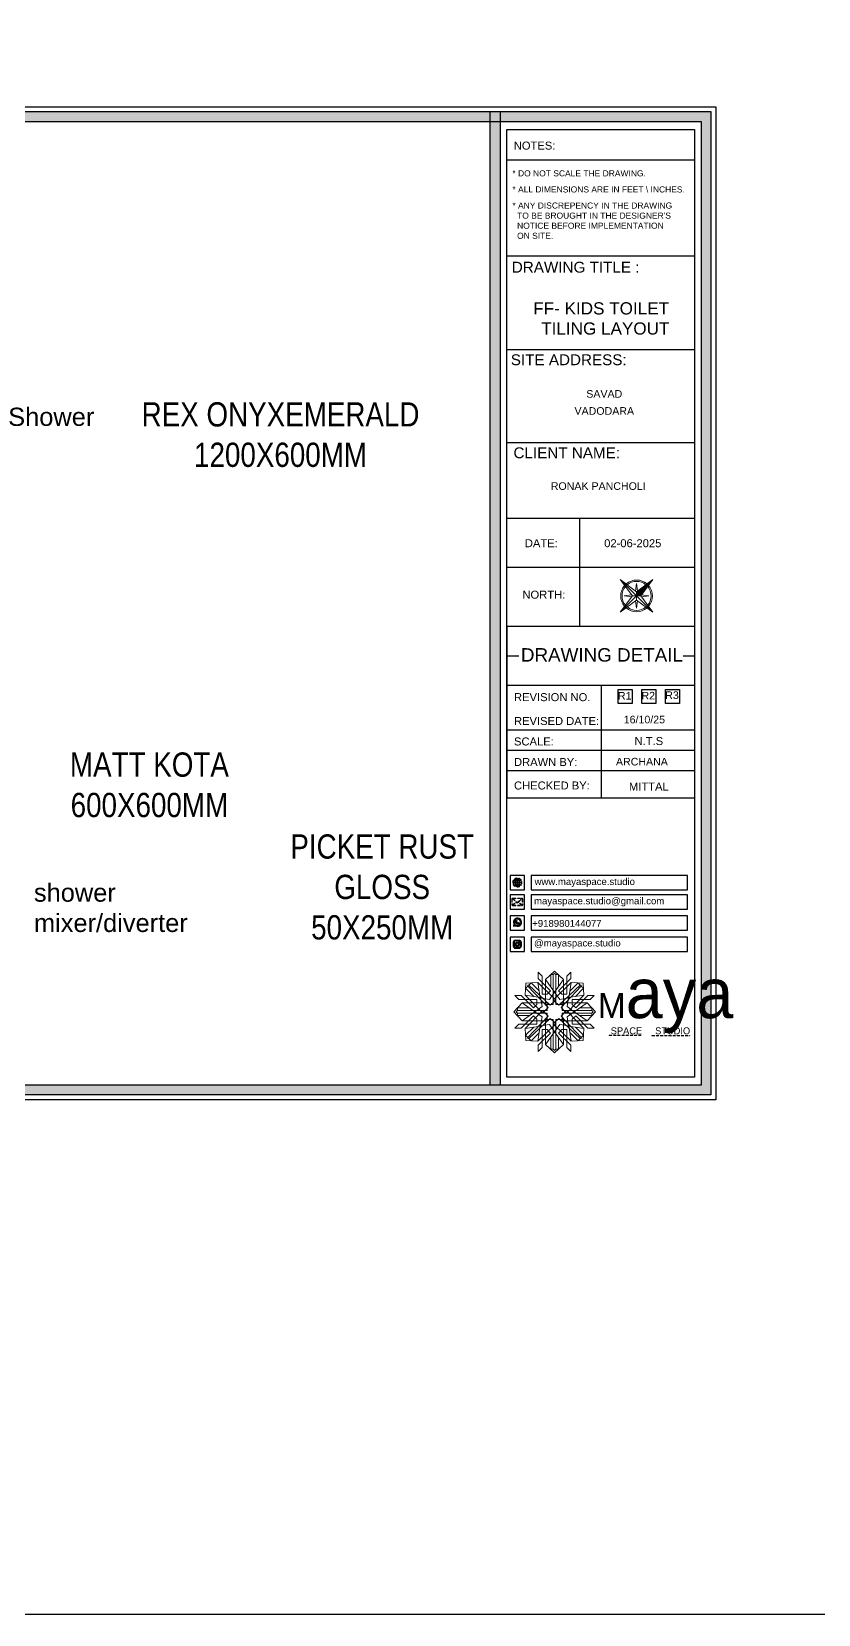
# Model space of a CAD drawing. Header units: millimetres. Extents: x 56222 to 3066687, y -650199 to -121287.
# Drawn here: x 149072.8 to 149202.5, y -183638 to -183376.8 of the extents above; entities that cross this region are included whole.
import ezdxf
from ezdxf.enums import TextEntityAlignment as Align

# ---------------------------------------------------------------- set-up
doc = ezdxf.new("R2010")
doc.units = ezdxf.units.MM
doc.header["$MEASUREMENT"] = 0
doc.linetypes.add('DASHEDX2', pattern=[1.5, 1, -0.5])
for name, color, linetype, lineweight in [('Dimension', 10, 'DASHEDX2', 20), ('FIRST FLOOR ( TEXT )', 7, 'Continuous', 9), ('LABALLING', 1, 'Continuous', 25), ('NAME PLATE', 7, 'Continuous', 25), ('title block', 7, 'Continuous', 9), ('XX~SLAB ( BEAM )~ ( DIM )', 7, 'Continuous', 9)]:
    doc.layers.add(name, color=color, linetype=linetype, lineweight=lineweight)
doc.styles.add('Arial', font='arial.ttf')
doc.styles.add('KATHA', font='swissc.ttf')
doc.styles.get("Standard").update_dxf_attribs({"font": 'arial.ttf', "height": 6})

# ---------------------------------------------------------------- blocks, each defined once
blk = doc.blocks.new('FSFSF')
at = {"color": 42, "lineweight": 5, "true_color": 0xe0ac11}
for p, q in [((28600.03, 143.51), (28600.03, 140.16)), ((28602.15, 141.41), (28600.03, 143.51)), ((28603.86, 139.69), (28608.58, 144.08)), ((28607.9, 142.22), (28606.58, 142.22)), ((28606.58, 142.22), (28606.58, 135.84)), ((28607.9, 142.22), (28608.58, 142.85)), ((28607.9, 142.22), (28607.9, 126.58)), ((28613.31, 139.69), (28608.58, 144.08)), ((28609.27, 142.22), (28608.59, 142.85)), ((28609.27, 142.22), (28609.27, 126.58)), ((28609.27, 142.22), (28610.59, 142.22)), ((28610.59, 142.22), (28610.59, 135.84)), ((28615.02, 141.41), (28617.14, 143.51)), ((28617.14, 143.51), (28617.14, 140.16)), ((28593.19, 131.45), (28593.54, 137.71)), ((28593.39, 135), (28594.56, 136.12)), ((28593.39, 135), (28597.6, 130.78)), ((28599.8, 138.06), (28593.54, 137.71)), ((28595.12, 136.69), (28594.53, 136.69)), ((28594.56, 136.12), (28594.56, 136.71)), ((28605.17, 124.98), (28594.56, 136.12)), ((28596.24, 137.86), (28595.12, 136.69)), ((28606.27, 126.08), (28595.12, 136.69)), ((28596.24, 137.86), (28600.47, 133.65)), ((28601.03, 130), (28599.8, 138.06)), ((28599.8, 138.05), (28608.58, 129.56)), ((28606.47, 133.76), (28600.03, 140.16)), ((28602.15, 141.41), (28602.15, 131.95)), ((28603.86, 126.58), (28603.86, 139.69)), ((28603.86, 139.69), (28608.58, 133.02)), ((28606.47, 133.76), (28604.75, 131.95)), ((28613.31, 139.69), (28608.59, 133.02)), ((28617.37, 138.05), (28608.59, 129.56)), ((28610.7, 133.76), (28617.14, 140.16)), ((28610.7, 133.76), (28612.42, 131.95)), ((28610.9, 126.08), (28622.05, 136.69)), ((28612.02, 124.98), (28622.62, 136.12)), ((28613.31, 126.58), (28613.31, 139.69)), ((28615.02, 141.41), (28615.02, 131.95)), ((28616.14, 130), (28617.37, 138.06)), ((28620.93, 137.86), (28616.7, 133.65)), ((28617.37, 138.06), (28623.63, 137.71)), ((28623.8, 135), (28619.59, 130.78)), ((28620.93, 137.86), (28622.05, 136.69)), ((28622.05, 136.69), (28622.64, 136.69)), ((28622.62, 136.12), (28622.62, 136.71)), ((28623.8, 135), (28622.62, 136.12)), ((28624, 131.45), (28623.65, 137.71)), ((28591.56, 127.39), (28587.17, 122.66)), ((28587.73, 131.22), (28591.08, 131.22)), ((28589.84, 129.1), (28587.73, 131.22)), ((28589.84, 129.1), (28599.29, 129.1)), ((28597.49, 124.78), (28591.08, 131.22)), ((28604.66, 127.39), (28591.56, 127.39)), ((28591.56, 127.39), (28598.23, 122.67)), ((28593.19, 131.45), (28601.69, 122.67)), ((28601.25, 130.22), (28593.19, 131.45)), ((28597.49, 124.78), (28599.29, 126.5)), ((28602.07, 125.39), (28598.23, 122.67)), ((28599.29, 126.5), (28599.29, 129.1)), ((28605.86, 129.18), (28601.03, 130)), ((28602.07, 125.39), (28601.25, 130.22)), ((28604.75, 131.95), (28602.15, 131.95)), ((28605.17, 124.98), (28602.97, 122.67)), ((28603.68, 126.54), (28603.68, 127.39)), ((28604.66, 126.54), (28603.68, 126.54)), ((28604.71, 127.57), (28603.86, 127.57)), ((28607.9, 126.58), (28603.86, 126.58)), ((28604.66, 123.35), (28604.66, 127.39)), ((28604.7, 126.58), (28604.71, 127.57)), ((28605.86, 129.18), (28608.58, 133.02)), ((28606.27, 126.08), (28608.58, 128.27)), ((28607.9, 128.92), (28608.58, 129.56)), ((28607.9, 128.92), (28608.58, 128.27)), ((28611.31, 129.18), (28608.59, 133.02)), ((28609.27, 128.92), (28608.59, 129.56)), ((28609.27, 128.92), (28608.59, 128.27)), ((28610.9, 126.08), (28608.59, 128.27)), ((28609.27, 126.58), (28613.31, 126.58)), ((28611.31, 129.18), (28616.14, 130)), ((28612.02, 124.98), (28614.21, 122.67)), ((28612.42, 131.95), (28615.02, 131.95)), ((28612.46, 126.58), (28612.46, 127.57)), ((28612.46, 127.57), (28613.31, 127.57)), ((28612.52, 123.35), (28612.52, 127.39)), ((28612.52, 127.39), (28625.63, 127.39)), ((28612.52, 126.54), (28613.51, 126.54)), ((28613.51, 126.54), (28613.51, 127.39)), ((28615.12, 125.39), (28615.94, 130.22)), ((28615.12, 125.39), (28618.96, 122.67)), ((28623.99, 131.45), (28615.5, 122.67)), ((28615.94, 130.22), (28624, 131.45)), ((28627.34, 129.1), (28617.89, 129.1)), ((28617.89, 126.5), (28617.89, 129.1)), ((28619.7, 124.78), (28617.89, 126.5)), ((28625.63, 127.39), (28618.96, 122.67)), ((28619.7, 124.78), (28626.1, 131.22)), ((28625.63, 127.39), (28630.02, 122.66)), ((28629.45, 131.22), (28626.1, 131.22)), ((28627.34, 129.1), (28629.45, 131.22)), ((28591.56, 117.94), (28587.17, 122.66)), ((28589.03, 123.35), (28588.4, 122.67)), ((28589.03, 121.98), (28588.4, 122.65)), ((28589.03, 123.35), (28589.03, 124.67)), ((28589.03, 124.67), (28595.4, 124.67)), ((28589.03, 123.35), (28604.66, 123.35)), ((28589.03, 121.98), (28604.66, 121.98)), ((28589.03, 121.98), (28589.03, 120.66)), ((28589.03, 120.66), (28595.4, 120.66)), ((28597.49, 120.54), (28591.08, 114.11)), ((28591.56, 117.94), (28598.23, 122.65)), ((28604.66, 117.94), (28591.56, 117.94)), ((28593.19, 113.88), (28601.69, 122.65)), ((28605.17, 120.35), (28594.56, 109.2)), ((28606.27, 119.15), (28595.12, 108.54)), ((28597.49, 120.54), (28599.29, 118.83)), ((28602.07, 119.94), (28598.23, 122.65)), ((28599.29, 118.83), (28599.29, 116.23)), ((28602.07, 119.94), (28601.25, 115.1)), ((28602.33, 123.35), (28601.69, 122.67)), ((28602.33, 121.98), (28601.69, 122.65)), ((28602.33, 123.35), (28602.97, 122.67)), ((28602.33, 121.98), (28602.97, 122.65)), ((28605.17, 120.35), (28602.97, 122.65)), ((28604.66, 118.78), (28603.68, 118.78)), ((28603.68, 118.78), (28603.68, 117.94)), ((28607.9, 118.65), (28603.86, 118.65)), ((28603.86, 118.65), (28603.86, 105.54)), ((28604.71, 117.66), (28603.86, 117.66)), ((28604.66, 121.98), (28604.66, 117.94)), ((28604.7, 118.65), (28604.71, 117.66)), ((28606.27, 119.15), (28608.58, 116.96)), ((28607.9, 103.01), (28607.9, 118.65)), ((28607.9, 116.31), (28608.58, 116.96)), ((28610.9, 119.15), (28608.59, 116.96)), ((28609.27, 116.31), (28608.59, 116.96)), ((28609.27, 118.65), (28613.31, 118.65)), ((28609.27, 103.01), (28609.27, 118.65)), ((28610.9, 119.15), (28622.05, 108.54)), ((28612.02, 120.35), (28614.21, 122.65)), ((28612.02, 120.35), (28622.62, 109.2)), ((28612.46, 118.65), (28612.46, 117.66)), ((28612.46, 117.66), (28613.31, 117.66)), ((28628.16, 123.35), (28612.52, 123.35)), ((28612.52, 121.98), (28612.52, 117.94)), ((28628.16, 121.98), (28612.52, 121.98)), ((28612.52, 118.78), (28613.51, 118.78)), ((28612.52, 117.94), (28625.63, 117.94)), ((28613.31, 118.65), (28613.31, 105.54)), ((28613.51, 118.78), (28613.51, 117.94)), ((28614.85, 123.35), (28614.21, 122.67)), ((28614.85, 121.98), (28614.21, 122.65)), ((28614.85, 123.35), (28615.5, 122.67)), ((28614.85, 121.98), (28615.5, 122.65)), ((28615.12, 119.94), (28618.96, 122.65)), ((28615.12, 119.94), (28615.94, 115.1)), ((28623.99, 113.88), (28615.5, 122.65)), ((28619.7, 120.54), (28617.89, 118.83)), ((28617.89, 118.83), (28617.89, 116.23)), ((28625.63, 117.94), (28618.96, 122.65)), ((28619.7, 120.54), (28626.1, 114.11)), ((28628.16, 124.67), (28621.78, 124.67)), ((28628.16, 120.66), (28621.78, 120.66)), ((28625.63, 117.94), (28630.02, 122.66)), ((28628.16, 123.35), (28628.16, 124.67)), ((28628.16, 123.35), (28628.78, 122.67)), ((28628.16, 121.98), (28628.78, 122.65)), ((28628.16, 121.98), (28628.16, 120.66)), ((28589.84, 116.23), (28587.73, 114.11)), ((28587.73, 114.11), (28591.08, 114.11)), ((28589.84, 116.23), (28599.29, 116.23)), ((28601.25, 115.1), (28593.19, 113.87)), ((28593.19, 113.87), (28593.54, 107.62)), ((28593.39, 110.32), (28597.6, 114.55)), ((28593.39, 110.32), (28594.56, 109.2)), ((28595.12, 108.54), (28594.53, 108.54)), ((28594.56, 109.2), (28594.56, 108.61)), ((28596.24, 107.37), (28595.12, 108.54)), ((28596.24, 107.37), (28600.47, 111.58)), ((28599.8, 107.17), (28608.58, 115.67)), ((28601.03, 115.23), (28599.8, 107.17)), ((28606.47, 111.47), (28600.03, 105.07)), ((28605.86, 116.05), (28601.03, 115.23)), ((28602.15, 103.82), (28602.15, 113.27)), ((28604.75, 113.27), (28602.15, 113.27)), ((28603.86, 105.54), (28608.58, 112.21)), ((28606.47, 111.47), (28604.75, 113.27)), ((28605.86, 116.05), (28608.58, 112.21)), ((28606.58, 103.01), (28606.58, 109.38)), ((28607.9, 116.31), (28608.58, 115.67)), ((28609.27, 116.31), (28608.59, 115.67)), ((28611.31, 116.05), (28608.59, 112.21)), ((28617.37, 107.17), (28608.59, 115.67)), ((28613.31, 105.54), (28608.59, 112.21)), ((28610.59, 103.01), (28610.59, 109.38)), ((28610.7, 111.47), (28612.42, 113.27)), ((28610.7, 111.47), (28617.14, 105.07)), ((28611.31, 116.05), (28616.14, 115.23)), ((28612.42, 113.27), (28615.02, 113.27)), ((28615.02, 103.82), (28615.02, 113.27)), ((28615.94, 115.1), (28624, 113.87)), ((28616.14, 115.23), (28617.37, 107.17)), ((28620.93, 107.37), (28616.7, 111.58)), ((28627.34, 116.23), (28617.89, 116.23)), ((28623.8, 110.32), (28619.59, 114.55)), ((28620.93, 107.37), (28622.05, 108.54)), ((28622.05, 108.54), (28622.64, 108.54)), ((28623.8, 110.32), (28622.62, 109.2)), ((28622.62, 109.2), (28622.62, 108.61)), ((28624, 113.87), (28623.65, 107.62)), ((28629.45, 114.11), (28626.1, 114.11)), ((28627.34, 116.23), (28629.45, 114.11)), ((28599.8, 107.17), (28593.54, 107.52)), ((28600.03, 101.71), (28600.03, 105.07)), ((28602.15, 103.82), (28600.03, 101.71)), ((28603.86, 105.54), (28608.58, 101.15)), ((28607.9, 103.01), (28606.58, 103.01)), ((28607.9, 103.01), (28608.58, 102.38)), ((28613.31, 105.54), (28608.58, 101.15)), ((28609.27, 103.01), (28608.59, 102.38)), ((28609.27, 103.01), (28610.59, 103.01)), ((28615.02, 103.82), (28617.14, 101.71)), ((28617.14, 101.71), (28617.14, 105.07)), ((28617.37, 107.17), (28623.63, 107.52))]:
    blk.add_line(p, q, dxfattribs=at)
blk = doc.blocks.new('hgwg')
at = {"layer": 'Dimension', "true_color": 0xd39e00}
h = blk.add_hatch(color=42, dxfattribs=at)
h.dxf.hatch_style = 1
h.paths.add_polyline_path([(27505.71, 45.05), (27494.27, 45.05), (27494.27, 44.9), (27505.71, 44.9)])
h = blk.add_hatch(color=42, dxfattribs=at)
h.dxf.hatch_style = 1
h.paths.add_polyline_path([(27523.3, 44.9), (27509.68, 44.9), (27509.68, 44.75), (27523.3, 44.75)])
at = {"layer": 'Dimension', "color": 42, "true_color": 0xd39e00}
for p, q in [((27494.27, 45.05), (27505.71, 45.05)), ((27494.27, 44.9), (27494.27, 45.05)), ((27494.27, 44.9), (27505.71, 44.9)), ((27505.71, 45.05), (27505.71, 44.9)), ((27509.68, 44.9), (27523.3, 44.9)), ((27509.68, 44.9), (27509.68, 44.75)), ((27509.68, 44.75), (27523.3, 44.75)), ((27523.3, 44.75), (27523.3, 44.9))]:
    blk.add_line(p, q, dxfattribs=at)
at = {"layer": 'Dimension', "color": 42, "true_color": 0xd39e00, "attachment_point": 1}
for s, width, insert, char_height in [('{\\fCinzel|b0|i0|c0|p2;\\H1.5x;M\\fAmsterdam One|b0|i0|c0|p2;\\H2x;aya}', 85.3277, (27490.17, 69.17), 6), ('{\\fCinzel|b0|i0|c0|p2;SPACE     STUDIO}', 66.129, (27494.83, 47.86), 2.5)]:
    blk.add_mtext_dynamic_manual_height_columns(s, width=width, gutter_width=30, heights=[0], dxfattribs=dict(at, insert=insert, char_height=char_height))
blk = doc.blocks.new('QEGW4TG')
at = {"layer": 'Dimension', "true_color": 0x000000}
h = blk.add_hatch(color=18, dxfattribs=at)
h.dxf.hatch_style = 1
h.paths.add_polyline_path([(2.69, 1.93, 0.170513), (2.95, 1.97, 0.190337), (3.11, 2.18, 0.316231), (3.07, 2.28), (2.79, 2.37, 0.273721), (2.69, 2.34, 0.040749), (2.63, 2.27, -0.441282), (2.53, 2.25, -0.11828), (2.06, 2.64, -0.441282), (2.07, 2.74, 0.040749), (2.13, 2.81, 0.290083), (2.14, 2.92), (2.01, 3.18, 0.316231), (1.91, 3.2, 0.190337), (1.73, 3, 0.170513), (1.72, 2.74, 0.252784)], flags=0)
h.paths.add_polyline_path([(1.19, 1.98), (1.03, 1.3, 0.550912), (1.11, 1.23), (1.75, 1.39, 6.344125)])
h.paths.add_polyline_path([(1.81, 1.7), (1.4, 1.6), (1.5, 2.03, -9.071339)], flags=16)
h.paths.add_polyline_path([(3.11, 2.16, -0.17811), (2.95, 1.97, -0.170513), (2.69, 1.93, -0.252784), (1.72, 2.74, -0.170513), (1.73, 3, -0.17811), (1.89, 3.19, -0.370089), (2.01, 3.18), (2.14, 2.92, -0.307185), (2.13, 2.8, -0.041087), (2.06, 2.73, 0.321676), (2.05, 2.65, 0.126524), (2.55, 2.24, 0.312216), (2.62, 2.26, -0.041087), (2.68, 2.34, -0.290673), (2.79, 2.37), (3.07, 2.28, -0.370089)], flags=0)
h = blk.add_hatch(color=18, dxfattribs=at)
h.dxf.hatch_style = 1
h.paths.add_polyline_path([(2.79, 2.37, 0.273721), (2.69, 2.34, 0.040749), (2.63, 2.27, -0.441282), (2.53, 2.25, -0.11828), (2.06, 2.64, -0.441282), (2.07, 2.74, 0.040749), (2.13, 2.81, 0.290083), (2.14, 2.92), (2.01, 3.18, 0.316231), (1.91, 3.2, 0.190337), (1.73, 3, 0.170513), (1.72, 2.74, 0.252784), (2.69, 1.93, 0.170513), (2.95, 1.97, 0.190337), (3.11, 2.18, 0.316231), (3.07, 2.28)])
for p, q in [((1.19, 1.98), (1.03, 1.3)), ((1.1, 1.23), (1.75, 1.39)), ((1.5, 2.03), (1.4, 1.6)), ((1.4, 1.6), (1.81, 1.7)), ((2.01, 3.18), (2.14, 2.92)), ((3.07, 2.28), (2.8, 2.36))]:
    blk.add_line(p, q)
blk.add_lwpolyline([(0, 0), (4.68, 0), (4.68, 4.68), (0, 4.68)], close=True)
for centre, radius, start, end in [((1.09, 1.29), 0.0598, 164.8483, 282.1458), ((2.39, 2.56), 1.34, 241.4727, 205.6422), ((2.39, 2.56), 1.04, 235.9962, 210.8333), ((2.09, 2.87), 0.39, 159.7007, 198.4072), ((2.96, 3.23), 1.33, 201.4218, 258.1669), ((2.07, 2.87), 0.364, 118.9685, 159.3648), ((1.94, 3.12), 0.0896, 41.8985, 123.1344), ((2.11, 2.68), 0.066, 135.9932, 224.8892), ((1.67, 3.16), 0.586, 312.4617, 321.8728), ((3.12, 3.42), 1.31, 216.5455, 243.5279), ((2.05, 2.87), 0.104, 320.3924, 28.6971), ((2.57, 2.3), 0.066, 234.2482, 323.1441), ((3.11, 1.94), 0.586, 137.2645, 146.6756), ((2.76, 2.27), 0.104, 70.4402, 138.745), ((2.75, 2.31), 0.39, 260.7301, 299.4366), ((2.76, 2.29), 0.364, 299.7725, 340.1688), ((3.03, 2.2), 0.0896, 336.0029, 57.2388)]:
    blk.add_arc(centre, radius, start, end)
blk = doc.blocks.new('ASGERG')
at = {"layer": 'Dimension', "true_color": 0x000000}
h = blk.add_hatch(color=18, dxfattribs=at)
h.dxf.hatch_style = 1
h.paths.add_polyline_path([(0.99, 1.7, 0.353872), (1.69, 1.03), (2.96, 1.03, 0.353872), (3.66, 1.7), (3.66, 2.99, 0.353872), (2.96, 3.67), (1.69, 3.67, 0.353872), (0.99, 2.99)])
h.paths.add_polyline_path([(1.27, 2.97, -0.353872), (1.72, 3.4), (2.94, 3.4, -0.353872), (3.38, 2.97), (3.38, 1.72, -0.353872), (2.94, 1.3), (1.72, 1.3, -0.353872), (1.27, 1.72)], flags=16)
h.paths.add_polyline_path([(3.02, 2.35, -1), (1.64, 2.35, -1)], flags=0)
h.paths.add_polyline_path([(2.74, 2.35, -1), (1.92, 2.35, -1)], flags=0)
h.paths.add_polyline_path([(2.86, 3.02, -1), (3.19, 3.02, -1)], flags=0)
h.paths.add_polyline_path([(1.64, 2.35, 1), (3.02, 2.35, 1)], flags=0)
h = blk.add_hatch(color=18, dxfattribs=at)
h.dxf.hatch_style = 1
h.paths.add_polyline_path([(1.64, 2.35, 1), (3.02, 2.35, 1)])
h.paths.add_polyline_path([(2.74, 2.35, -1), (1.92, 2.35, -1)], flags=16)
h = blk.add_hatch(color=18, dxfattribs=at)
h.dxf.hatch_style = 1
h.paths.add_polyline_path([(3.19, 3.02, 1), (2.86, 3.02, 1)])
for p, q in [((0.99, 2.99), (0.99, 1.7)), ((1.27, 2.97), (1.27, 1.72)), ((1.69, 3.67), (2.96, 3.67)), ((1.69, 1.03), (2.96, 1.03)), ((2.94, 3.4), (1.72, 3.4)), ((2.94, 1.3), (1.72, 1.3)), ((3.38, 2.97), (3.38, 1.72)), ((3.66, 2.99), (3.66, 1.7))]:
    blk.add_line(p, q)
blk.add_lwpolyline([(0, 0), (4.68, 0), (4.68, 4.68), (0, 4.68)], close=True)
for centre, radius in [((2.33, 2.35), 0.694), ((2.33, 2.35), 0.414), ((3.02, 3.02), 0.168)]:
    blk.add_circle(centre, radius)
for centre, radius, start, end in [((1.76, 2.89), 0.778, 94.8631, 172.8127), ((1.76, 1.8), 0.778, 187.1873, 265.1369), ((1.76, 2.91), 0.491, 94.8631, 172.8127), ((1.76, 1.78), 0.491, 187.1873, 265.1369), ((2.9, 2.91), 0.491, 7.1873, 85.1369), ((2.9, 1.78), 0.491, 274.8631, 352.8127), ((2.89, 2.89), 0.778, 7.1873, 85.1369), ((2.89, 1.8), 0.778, 274.8631, 352.8127)]:
    blk.add_arc(centre, radius, start, end)
blk = doc.blocks.new('ETYETE')
at = {"layer": 'Dimension', "true_color": 0x000000}
h = blk.add_hatch(color=18, dxfattribs=at)
h.dxf.hatch_style = 1
h.paths.add_polyline_path([(3.76, 1.14, 0.414214), (4.12, 1.5), (4.12, 3.29, 0.414214), (3.76, 3.65), (0.92, 3.65, 0.414214), (0.56, 3.29), (0.56, 1.5, 0.414214), (0.92, 1.14)])
h.paths.add_polyline_path([(2.61, 2.22), (3.92, 1.34, -0.198912), (3.76, 1.28), (0.92, 1.28, -0.198912), (0.76, 1.34), (2.08, 2.22), (2.34, 1.98)], flags=16)
h.paths.add_polyline_path([(2.34, 2.16), (0.89, 3.51, -0.028783), (0.92, 3.52), (3.76, 3.52, -0.028783), (3.79, 3.51)], flags=16)
h.paths.add_polyline_path([(2.71, 2.32), (3.92, 3.45, -0.202482), (3.99, 3.29), (3.99, 1.5, -0.043076), (3.98, 1.46)], flags=16)
h.paths.add_polyline_path([(1.98, 2.32), (0.7, 1.46, -0.043076), (0.7, 1.5), (0.7, 3.29, -0.202482), (0.76, 3.45)], flags=16)
blk.add_lwpolyline([(0, 0), (4.68, 0), (4.68, 4.68), (0, 4.68)], close=True)
at = {"layer": 'Dimension', "color": 18, "true_color": 0x000000}
for p, q in [((0.56, 3.29), (0.56, 1.5)), ((0.7, 3.29), (0.7, 1.5)), ((0.7, 1.46), (1.98, 2.32)), ((0.76, 3.45), (1.98, 2.32)), ((0.76, 1.34), (2.08, 2.22)), ((0.89, 3.51), (2.34, 2.16)), ((0.92, 3.65), (3.76, 3.65)), ((0.92, 3.52), (3.76, 3.52)), ((0.92, 1.28), (3.76, 1.28)), ((0.92, 1.14), (3.76, 1.14)), ((2.08, 2.22), (2.34, 1.98)), ((2.34, 2.16), (3.79, 3.51)), ((2.34, 1.98), (2.61, 2.22)), ((3.92, 1.34), (2.61, 2.22)), ((2.71, 2.32), (3.92, 3.45)), ((3.98, 1.46), (2.71, 2.32)), ((3.99, 3.29), (3.99, 1.5)), ((4.12, 3.29), (4.12, 1.5))]:
    blk.add_line(p, q, dxfattribs=at)
for centre, radius, start, end in [((0.92, 3.29), 0.358, 90, 180), ((0.92, 1.5), 0.358, 180, 270), ((0.92, 3.29), 0.224, 134.2136, 180), ((0.92, 1.5), 0.224, 180, 189.8662), ((0.92, 1.5), 0.224, 225, 270), ((0.92, 3.29), 0.224, 90, 96.5948), ((3.76, 3.29), 0.358, 0, 90), ((3.76, 3.29), 0.224, 83.4052, 90), ((3.76, 1.5), 0.358, 270, 0), ((3.76, 1.5), 0.224, 270, 315), ((3.76, 3.29), 0.224, 0, 45.7864), ((3.76, 1.5), 0.224, 350.1338, 0)]:
    blk.add_arc(centre, radius, start, end, dxfattribs=at)
blk = doc.blocks.new('DTGWEGEARG')
at = {"layer": 'Dimension', "true_color": 0x000000}
h = blk.add_hatch(color=18, dxfattribs=at)
h.dxf.hatch_style = 1
h.paths.add_polyline_path([(3.83, 2.34, 1), (0.85, 2.34, 1)])
h.paths.add_polyline_path([(2.51, 1.01, 0.105795), (2.96, 1.58, -0.055205), (3.3, 1.41, -0.169822)], flags=16)
h.paths.add_polyline_path([(2.41, 1.12), (2.41, 1.69, -0.058279), (2.81, 1.63, -0.103353)], flags=16)
h.paths.add_polyline_path([(2.26, 1.13, -0.101741), (1.87, 1.63, -0.057171), (2.26, 1.69)], flags=16)
h.paths.add_polyline_path([(2.17, 1.01, -0.169822), (1.38, 1.41, -0.055205), (1.72, 1.58, 0.105795)], flags=16)
h.paths.add_polyline_path([(3.02, 1.72, 0.081336), (3.13, 2.27), (3.68, 2.27, -0.152069), (3.4, 1.52, 0.05687)], flags=16)
h.paths.add_polyline_path([(2.87, 1.77, 0.061945), (2.41, 1.84), (2.41, 2.27), (2.98, 2.27, -0.081344)], flags=16)
h.paths.add_polyline_path([(2.26, 1.84, 0.060923), (1.8, 1.77, -0.081344), (1.7, 2.27), (2.26, 2.27)], flags=16)
h.paths.add_polyline_path([(1.66, 1.72, 0.05687), (1.28, 1.52, -0.152069), (1, 2.27), (1.55, 2.27, 0.081336)], flags=16)
h.paths.add_polyline_path([(2.41, 2.42), (2.41, 2.83, 0.061945), (2.87, 2.91, -0.080009), (2.98, 2.42)], flags=16)
h.paths.add_polyline_path([(3.13, 2.42, 0.080116), (3.02, 2.96, 0.05687), (3.4, 3.16, 0.028258), (3.3, 3.27, -0.055205), (2.96, 3.1, 0.105795), (2.51, 3.67, -0.36029), (3.68, 2.42)], flags=16)
h.paths.add_polyline_path([(2.26, 2.42), (1.7, 2.42, -0.080009), (1.8, 2.91, 0.060923), (2.26, 2.84)], flags=16)
h.paths.add_polyline_path([(1.55, 2.42), (1, 2.42, -0.150466), (1.28, 3.16, 0.05687), (1.66, 2.96, 0.080116)], flags=16)
h.paths.add_polyline_path([(2.41, 2.98), (2.41, 3.56, -0.103353), (2.81, 3.05, -0.058279)], flags=16)
h.paths.add_polyline_path([(2.26, 2.99, -0.057171), (1.87, 3.05, -0.101741), (2.26, 3.55)], flags=16)
h.paths.add_polyline_path([(1.72, 3.1, -0.055205), (1.38, 3.27, -0.169822), (2.17, 3.67, 0.105795)], flags=16)
blk.add_lwpolyline([(0, 0), (4.68, 0), (4.68, 4.68), (0, 4.68)], close=True)
at = {"layer": 'Dimension', "color": 18, "true_color": 0x000000}
for p, q in [((1, 2.42), (1.55, 2.42)), ((1, 2.27), (1.55, 2.27)), ((1.7, 2.42), (2.26, 2.42)), ((1.7, 2.27), (2.26, 2.27)), ((2.26, 3.55), (2.26, 2.99)), ((2.26, 2.84), (2.26, 2.42)), ((2.26, 2.27), (2.26, 1.84)), ((2.26, 1.69), (2.26, 1.13)), ((2.41, 3.56), (2.41, 2.98)), ((2.41, 2.83), (2.41, 2.42)), ((2.41, 2.42), (2.98, 2.42)), ((2.41, 2.27), (2.98, 2.27)), ((2.41, 2.27), (2.41, 1.84)), ((2.41, 1.69), (2.41, 1.12)), ((3.13, 2.42), (3.68, 2.42)), ((3.13, 2.27), (3.68, 2.27))]:
    blk.add_line(p, q, dxfattribs=at)
blk.add_circle((2.34, 2.34), 1.49, dxfattribs=at)
for centre, radius, start, end in [((2.34, 2.34), 1.34, 142.3819, 176.6093), ((2.34, 2.34), 1.34, 183.0315, 217.6181), ((2.34, 4.74), 1.9, 236.1399, 249.1595), ((2.34, -0.06), 1.9, 110.8405, 123.8601), ((2.34, 2.34), 1.34, 97.3549, 135.9073), ((2.34, 4.74), 1.75, 236.7417, 249.3811), ((2.34, -0.06), 1.75, 110.6189, 123.2583), ((2.34, 2.34), 1.34, 224.0927, 262.6451), ((3.28, 2.34), 1.73, 159.0567, 177.3789), ((3.28, 2.34), 1.73, 182.3435, 200.9433), ((3.28, 2.34), 1.58, 158.8325, 177.1302), ((3.28, 2.34), 1.58, 182.5658, 201.1675), ((3.28, 2.34), 1.73, 129.9301, 154.0867), ((3.28, 2.34), 1.73, 205.9133, 230.0699), ((2.34, 4.74), 1.9, 253.6799, 267.6253), ((2.34, -0.06), 1.9, 92.3747, 106.3201), ((3.28, 2.34), 1.58, 130.1073, 153.3446), ((2.34, 4.74), 1.75, 254.3336, 267.422), ((2.34, -0.06), 1.75, 92.578, 105.6664), ((3.28, 2.34), 1.58, 206.6554, 229.8927), ((1.4, 2.34), 1.58, 26.6554, 50.2584), ((2.34, 4.74), 1.75, 272.3248, 285.6664), ((2.34, 4.74), 1.9, 272.1415, 286.3201), ((2.34, -0.06), 1.9, 73.6799, 87.8585), ((2.34, -0.06), 1.75, 74.3336, 87.6752), ((1.4, 2.34), 1.58, 309.7416, 333.3446), ((2.34, 2.34), 1.34, 3.3907, 82.6451), ((1.4, 2.34), 1.73, 25.9133, 50.0699), ((1.4, 2.34), 1.73, 309.9301, 334.0867), ((2.34, 2.34), 1.34, 277.3549, 315.9073), ((1.4, 2.34), 1.58, 2.8698, 21.1675), ((1.4, 2.34), 1.58, 338.8325, 357.4342), ((2.34, 4.74), 1.75, 290.6189, 303.2583), ((2.34, -0.06), 1.75, 56.7417, 69.3811), ((2.34, 4.74), 1.9, 290.8405, 303.8601), ((1.4, 2.34), 1.73, 2.6211, 20.9433), ((1.4, 2.34), 1.73, 339.0567, 357.6565), ((2.34, -0.06), 1.9, 56.1399, 69.1595), ((2.34, 2.34), 1.34, 322.3819, 356.9685)]:
    blk.add_arc(centre, radius, start, end, dxfattribs=at)
blk = doc.blocks.new('4t')
at = {"transparency": 33554607}
h = blk.add_hatch(color=1, dxfattribs=at)
h.dxf.hatch_style = 1
h.paths.add_polyline_path([(45531.3, -35822.3), (45529.2, -35821.8), (45528.1, -35837)])
h = blk.add_hatch(color=1, dxfattribs=at)
h.dxf.hatch_style = 1
h.paths.add_polyline_path([(45531.8, -35820.2), (45529.2, -35821.8), (45531.3, -35822.3)])
h = blk.add_hatch(color=1, dxfattribs=at)
h.dxf.hatch_style = 1
h.paths.add_polyline_path([(45531.8, -35820.2), (45531.3, -35822.3), (45533.4, -35822.8)])
h = blk.add_hatch(color=1, dxfattribs=at)
h.dxf.hatch_style = 1
h.paths.add_polyline_path([(45533.4, -35822.8), (45531.3, -35822.3), (45528.1, -35837)])
at = {"layer": 'title block', "color": 7, "lineweight": 9}
for p, q in [((45535.5, -35803.4), (45530.2, -35817.6)), ((45535.5, -35803.4), (45531.8, -35820.2)), ((45534.4, -35818.5), (45535.5, -35803.4)), ((45530.2, -35817.6), (45515, -35816.5)), ((45515, -35816.5), (45529.2, -35821.8)), ((45515, -35816.5), (45531.8, -35820.2)), ((45528.3, -35821.5), (45524.1, -35825.1)), ((45530.5, -35816.7), (45526.9, -35812.5)), ((45526.9, -35812.5), (45529.2, -35817.5)), ((45531.8, -35820.2), (45528.1, -35837)), ((45529.2, -35821.8), (45528.1, -35837)), ((45531.8, -35820.2), (45529.2, -35821.8)), ((45531.8, -35820.2), (45530.2, -35817.6)), ((45534.4, -35818.5), (45531.8, -35820.2)), ((45533.4, -35822.8), (45531.8, -35820.2)), ((45531.8, -35820.2), (45548.6, -35823.9)), ((45539.5, -35815.3), (45534.4, -35817.6)), ((45548.6, -35823.9), (45534.4, -35818.5)), ((45535.3, -35818.9), (45539.5, -35815.3)), ((45524.1, -35825.1), (45529.2, -35822.8)), ((45528.1, -35837), (45533.4, -35822.8)), ((45533.1, -35823.7), (45536.7, -35827.9)), ((45533.4, -35822.8), (45548.6, -35823.9)), ((45536.7, -35827.9), (45534.4, -35822.8))]:
    blk.add_line(p, q, dxfattribs=at)
for radius, start, end in [(11.8, 81.36, 163.7665), (10.8, 82.4286, 162.6979), (10.8, 352.4286, 72.6979), (11.8, 351.36, 73.7665), (11.8, 171.36, 253.7665), (10.8, 172.4286, 252.6979), (11.8, 261.36, 343.7665), (10.8, 262.4286, 342.6979)]:
    blk.add_arc((45531.8, -35820.2), radius, start, end, dxfattribs=at)

msp = doc.modelspace()

# ---------------------------------------------------------------- hatches: boundary and pattern name
at = {"layer": 'NAME PLATE', "true_color": 0xd39e00}
h = msp.add_hatch(color=42, dxfattribs=at)
h.paths.add_polyline_path([(148954.328, -183552.27), (149184.808, -183552.27), (149184.808, -183390.041), (148954.328, -183390.041)])
h.paths.add_polyline_path([(148955.946, -183550.652), (149183.19, -183550.652), (149183.19, -183391.658), (148955.946, -183391.658)], flags=16)
msp.add_hatch(color=42, dxfattribs=at).paths.add_polyline_path([(149148.413, -183550.652), (149150.031, -183550.652), (149150.031, -183390.041), (149148.413, -183390.041)])

# ---------------------------------------------------------------- linework, layer by layer
at = {"layer": 'NAME PLATE', "color": 42, "true_color": 0xd39e00}
for p, q in [((149182.095, -183398.024, -0.5), (149151.126, -183398.024, -0.5)), ((149182.095, -183413.886, -0.5), (149151.126, -183413.886, -0.5)), ((149182.095, -183429.331, -0.5), (149151.126, -183429.331, -0.5)), ((149182.095, -183444.682, -0.5), (149151.126, -183444.682, -0.5)), ((149182.095, -183457.19, -0.5), (149151.126, -183457.19, -0.5)), ((149163.108, -183457.19, -0.5), (149163.108, -183474.969, -0.5)), ((149182.095, -183465.238, -0.5), (149151.126, -183465.238, -0.5)), ((149182.095, -183474.969, -0.5), (149151.126, -183474.969, -0.5)), ((149151.126, -183474.969, -0.5), (149151.126, -183503.276, -0.5)), ((149182.095, -183474.969, -0.5), (149182.095, -183503.276, -0.5)), ((149151.126, -183479.822, -0.5), (149153.129, -183479.822, -0.5)), ((149180.223, -183479.822, -0.5), (149182.095, -183479.822, -0.5)), ((149151.126, -183484.675, -0.5), (149182.095, -183484.675, -0.5)), ((149166.752, -183503.276, -0.5), (149166.752, -183484.675, -0.5)), ((149182.095, -183492.115, -0.5), (149151.126, -183492.115, -0.5)), ((149182.095, -183495.466, -0.5), (149151.126, -183495.466, -0.5)), ((149182.095, -183498.817, -0.5), (149151.126, -183498.817, -0.5)), ((149151.126, -183503.276, -0.5), (149182.095, -183503.276, -0.5))]:
    msp.add_line(p, q, dxfattribs=at)
at = {"layer": 'NAME PLATE', "color": 42, "true_color": 0xd39e00, "elevation": -0.5}
for points in [[(148953.519, -183389.232), (149185.617, -183389.232), (149185.617, -183553.078), (148953.519, -183553.078)], [(148954.328, -183390.041), (149184.808, -183390.041), (149184.808, -183552.27), (148954.328, -183552.27)], [(149148.413, -183550.652), (149148.413, -183390.041), (149150.031, -183390.041), (149150.031, -183550.652)], [(148955.946, -183391.658), (149183.19, -183391.658), (149183.19, -183550.652), (148955.946, -183550.652)], [(149151.126, -183549.321), (149151.126, -183392.989), (149182.095, -183392.989), (149182.095, -183549.321)], [(149169.518, -183485.394), (149171.799, -183485.394), (149171.799, -183487.675), (149169.518, -183487.675)], [(149173.425, -183485.394), (149175.706, -183485.394), (149175.706, -183487.675), (149173.425, -183487.675)], [(149177.332, -183485.394), (149179.612, -183485.394), (149179.612, -183487.675), (149177.332, -183487.675)]]:
    msp.add_lwpolyline(points, close=True, dxfattribs=at)
at = {"layer": 'NAME PLATE', "color": 18, "true_color": 0x000000, "elevation": -0.5}
for points in [[(149155.135, -183518.414), (149180.96, -183518.414), (149180.96, -183516.054), (149155.135, -183516.054)], [(149155.135, -183521.636), (149180.96, -183521.636), (149180.96, -183519.275), (149155.135, -183519.275)], [(149155.147, -183525.072), (149180.96, -183525.072), (149180.96, -183522.712), (149155.147, -183522.712)], [(149155.135, -183528.59), (149180.96, -183528.59), (149180.96, -183526.23), (149155.135, -183526.23)]]:
    msp.add_lwpolyline(points, close=True, dxfattribs=at)
at = {"layer": 'XX~SLAB ( BEAM )~ ( DIM )', "color": 85, "lineweight": 30, "true_color": 0x58ba48}
msp.add_lwpolyline([(148903.026, -183116.581), (149991.584, -183116.581), (149991.584, -183637.979), (148903.026, -183637.979)], close=True, dxfattribs=at)

# ---------------------------------------------------------------- block references
at = {"layer": 'NAME PLATE', "xscale": 0.2218292479409453, "yscale": 0.2218292479409453, "zscale": 0.2218292479409453, "rotation": 147.4367586490667}
msp.add_blockref('4t', (153408.277, -195603.064, -0.5), dxfattribs=at)
at = {"layer": 'NAME PLATE', "color": 42, "true_color": 0xd39e00}
for name, p, xscale, yscale, zscale in [('DTGWEGEARG', (149151.684, -183518.414, -0.5), 0.5045709375018053, 0.5045709375018053, 0.5045709375018053), ('ETYETE', (149151.684, -183521.636, -0.5), 0.5045709375018053, 0.5045709375018053, 0.5045709375018053), ('QEGW4TG', (149151.696, -183525.072, -0.5), 0.5045709375018053, 0.5045709375018053, 0.5045709375018053), ('ASGERG', (149151.684, -183528.59, -0.5), 0.5045709375018053, 0.5045709375018053, 0.5045709375018053), ('FSFSF', (140178.543, -183577.066, -0.5), 0.3139083412025472, 0.3139083412025472, 0.3139083412025472), ('hgwg', (136572.913, -183563.051, -0.5), 0.4580993895301417, 0.4580993895301417, 0.4580993895301417)]:
    msp.add_blockref(name, p, dxfattribs=dict(at, xscale=xscale, yscale=yscale, zscale=zscale))

# ---------------------------------------------------------------- texts
at = {"layer": 'FIRST FLOOR ( TEXT )', "color": 1, "char_height": 4, "attachment_point": 5, "style": 'KATHA'}
for s, insert in [('REX ONYXEMERALD\\P1200X600MM', (149113.82, -183443.352, -0.5)), ('MATT KOTA \\P600X600MM', (149092.196, -183501.135, -0.5)), ('PICKET RUST \\PGLOSS\\P50X250MM', (149130.584, -183517.987, -0.5))]:
    msp.add_mtext(s, dxfattribs=dict(at, insert=insert))
at = {"layer": 'LABALLING', "lineweight": 5, "ltscale": 4, "char_height": 3, "attachment_point": 1}
for s, insert in [('Shower', (149068.903, -183438.889)), ('shower \\Pmixer/diverter', (149073.148, -183517.395, 1.765))]:
    msp.add_mtext(s, dxfattribs=dict(at, insert=insert))
at = {"layer": 'NAME PLATE', "style": 'Arial'}
for s, height, p in [('NOTES:', 1.3201, (149155.72, -183396.305, -0.5)), ('DRAWING TITLE : ', 1.79668, (149162.838, -183416.605, -0.5)), ('FF- KIDS TOILET', 2.01746, (149166.698, -183423.509, -0.5)), ('TILING LAYOUT', 2.01746, (149167.384, -183426.827, -0.5)), ('SITE ADDRESS:', 1.79668, (149161.353, -183431.876, -0.5)), (' SAVAD ', 1.2534, (149167.213, -183437.24, -0.5)), ('VADODARA', 1.2534, (149167.213, -183440.054, -0.5)), ('CLIENT NAME:', 1.79668, (149161.026, -183447.227, -0.5)), ('RONAK PANCHOLI    ', 1.25338, (149167.194, -183452.447, -0.5)), ('DATE:', 1.3201, (149156.827, -183461.909, -0.5)), ('02-06-2025', 1.3201, (149171.913, -183461.909, -0.5)), ('NORTH:', 1.3201, (149157.248, -183470.396, -0.5)), ('DRAWING DETAIL', 2.22129, (149166.825, -183480.785, -0.5)), ('REVISION NO.', 1.32012, (149158.627, -183487.306, -0.5)), ('REVISED DATE: ', 1.32012, (149159.601, -183491.242, -0.5)), ('16/10/25', 1.2534, (149173.828, -183490.967, -0.5)), ('SCALE:', 1.3201, (149155.605, -183494.618, -0.5)), ('DRAWN BY:', 1.3201, (149157.551, -183498.01, -0.5)), ('ARCHANA', 1.2534, (149173.419, -183497.916, -0.5)), ('CHECKED BY:', 1.32012, (149158.576, -183501.883, -0.5)), ('MITTAL', 1.3201, (149174.565, -183502.058, -0.5))]:
    msp.add_text(s, height=height, dxfattribs=at).set_placement(p, align=Align.CENTER)
for s, insert, char_height, width, attachment_point in [('* DO NOT SCALE THE DRAWING.', (149152.062, -183399.723, -0.5), 0.99845, 38.57525, 1), ('* ALL DIMENSIONS ARE IN FEET \\\\ INCHES.', (149152.062, -183402.378, -0.5), 0.99845, 38.57525, 1), ("* ANY DISCREPENCY IN THE DRAWING \\P  TO BE BROUGHT IN THE DESIGNER'S\\P  NOTICE BEFORE IMPLEMENTATION \\P  ON SITE.", (149152.062, -183405.033, -0.5), 0.99845, 38.57525, 1), ('R1', (149170.585, -183485.803, -0.5), 1.2534, 1.72451, 2), ('R2', (149174.466, -183485.775, -0.5), 1.2534, 1.72451, 2), ('R3', (149178.385, -183485.699, -0.5), 1.2534, 1.72451, 2), ('N.T.S', (149174.565, -183493.232, -0.5), 1.3201, 2.57653, 2)]:
    msp.add_mtext(s, dxfattribs=dict(at, insert=insert, char_height=char_height, width=width, attachment_point=attachment_point))
at = {"layer": 'NAME PLATE', "color": 18, "true_color": 0x000000, "char_height": 1.1282, "attachment_point": 1}
for s, width, gutter_width, insert in [('www.mayaspace.studio', 17.7054, 14.81, (149155.718, -183516.515, -0.5)), ('mayaspace.studio@gmail.com', 11.04586, 9.24, (149155.628, -183519.697, -0.5)), ('+918980144077', 43.07369, 9.24, (149155.336, -183523.409, -0.5)), ('@mayaspace.studio', 11.04586, 9.24, (149155.628, -183526.652, -0.5))]:
    msp.add_mtext_dynamic_manual_height_columns(s, width=width, gutter_width=gutter_width, heights=[0], dxfattribs=dict(at, insert=insert))

doc.saveas('drawing.dxf')
